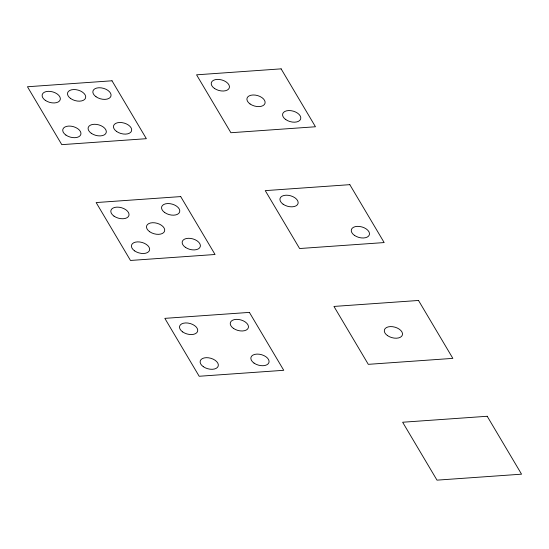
<?xml version="1.0" encoding="UTF-8"?>
<svg xmlns="http://www.w3.org/2000/svg" width="549" height="549" viewBox="0 0 549 549"><rect width="100%" height="100%" fill="white"/><g stroke="black" fill="none" stroke-linecap="round" stroke-linejoin="round"><path stroke-width="0.82" d="M112.003 80.792L27.45 86.756L61.797 144.655L146.357 138.691L112.003 80.792M281.115 68.858L196.563 74.822L230.909 132.728L315.462 126.764L281.115 68.858M180.703 196.59L96.144 202.56L130.49 260.459L215.05 254.496L180.703 196.59M349.816 184.663L265.256 190.627L299.603 248.532L384.163 242.569L349.816 184.663M249.397 312.395L164.837 318.358L199.184 376.264L283.744 370.301L249.397 312.395M418.51 300.468L333.95 306.431L368.297 364.337L452.856 358.373L418.51 300.468M487.203 416.272L402.643 422.236L436.997 480.142L521.55 474.178L487.203 416.272M70.656 98.532A9.347 5.456 15.5 0 0 85.569 97.983A9.347 5.456 15.5 0 0 73.566 89.542A9.347 5.456 15.5 0 0 70.656 98.532M91.264 133.277A9.347 5.456 15.5 0 0 106.177 132.721A9.347 5.456 15.5 0 0 94.174 124.28A9.347 5.456 15.5 0 0 91.264 133.277M45.286 100.323A9.347 5.456 15.5 0 0 60.198 99.767A9.347 5.456 15.5 0 0 48.202 91.326A9.347 5.456 15.5 0 0 45.286 100.323M116.628 131.486A9.347 5.456 15.5 0 0 131.54 130.93A9.347 5.456 15.5 0 0 119.545 122.489A9.347 5.456 15.5 0 0 116.628 131.486M65.901 135.068A9.347 5.456 15.5 0 0 80.813 134.512A9.347 5.456 15.5 0 0 68.81 126.071A9.347 5.456 15.5 0 0 65.901 135.068M96.02 96.748A9.347 5.456 15.5 0 0 110.932 96.192A9.347 5.456 15.5 0 0 98.937 87.751A9.347 5.456 15.5 0 0 96.02 96.748M233.414 328.357A9.347 5.456 15.5 0 0 248.326 327.801A9.347 5.456 15.5 0 0 236.324 319.36A9.347 5.456 15.5 0 0 233.414 328.357M203.288 366.67A9.347 5.456 15.5 0 0 218.2 366.121A9.347 5.456 15.5 0 0 206.198 357.68A9.347 5.456 15.5 0 0 203.288 366.67M254.022 363.095A9.347 5.456 15.5 0 0 268.935 362.539A9.347 5.456 15.5 0 0 256.932 354.098A9.347 5.456 15.5 0 0 254.022 363.095M182.68 331.932A9.347 5.456 15.5 0 0 197.592 331.376A9.347 5.456 15.5 0 0 185.589 322.936A9.347 5.456 15.5 0 0 182.68 331.932M149.657 231.712A9.347 5.456 15.5 0 0 164.57 231.156A9.347 5.456 15.5 0 0 152.567 222.716A9.347 5.456 15.5 0 0 149.657 231.712M164.721 212.552A9.347 5.456 15.5 0 0 179.633 211.996A9.347 5.456 15.5 0 0 167.63 203.555A9.347 5.456 15.5 0 0 164.721 212.552M134.594 250.872A9.347 5.456 15.5 0 0 149.506 250.317A9.347 5.456 15.5 0 0 137.504 241.876A9.347 5.456 15.5 0 0 134.594 250.872M185.329 247.29A9.347 5.456 15.5 0 0 200.241 246.734A9.347 5.456 15.5 0 0 188.238 238.293A9.347 5.456 15.5 0 0 185.329 247.29M113.986 216.128A9.347 5.456 15.5 0 0 128.898 215.572A9.347 5.456 15.5 0 0 116.896 207.131A9.347 5.456 15.5 0 0 113.986 216.128M214.398 88.396A9.347 5.456 15.5 0 0 229.31 87.84A9.347 5.456 15.5 0 0 217.315 79.399A9.347 5.456 15.5 0 0 214.398 88.396M285.741 119.558A9.347 5.456 15.5 0 0 300.653 119.003A9.347 5.456 15.5 0 0 288.657 110.562A9.347 5.456 15.5 0 0 285.741 119.558M283.099 204.201A9.347 5.456 15.5 0 0 298.011 203.645A9.347 5.456 15.5 0 0 286.008 195.204A9.347 5.456 15.5 0 0 283.099 204.201M354.434 235.363A9.347 5.456 15.5 0 0 369.347 234.807A9.347 5.456 15.5 0 0 357.351 226.366A9.347 5.456 15.5 0 0 354.434 235.363M250.07 103.974A9.347 5.456 15.5 0 0 264.982 103.425A9.347 5.456 15.5 0 0 252.986 94.984A9.347 5.456 15.5 0 0 250.07 103.974M387.464 335.583A9.347 5.456 15.5 0 0 402.376 335.034A9.347 5.456 15.5 0 0 390.373 326.593A9.347 5.456 15.5 0 0 387.464 335.583"/></g></svg>
